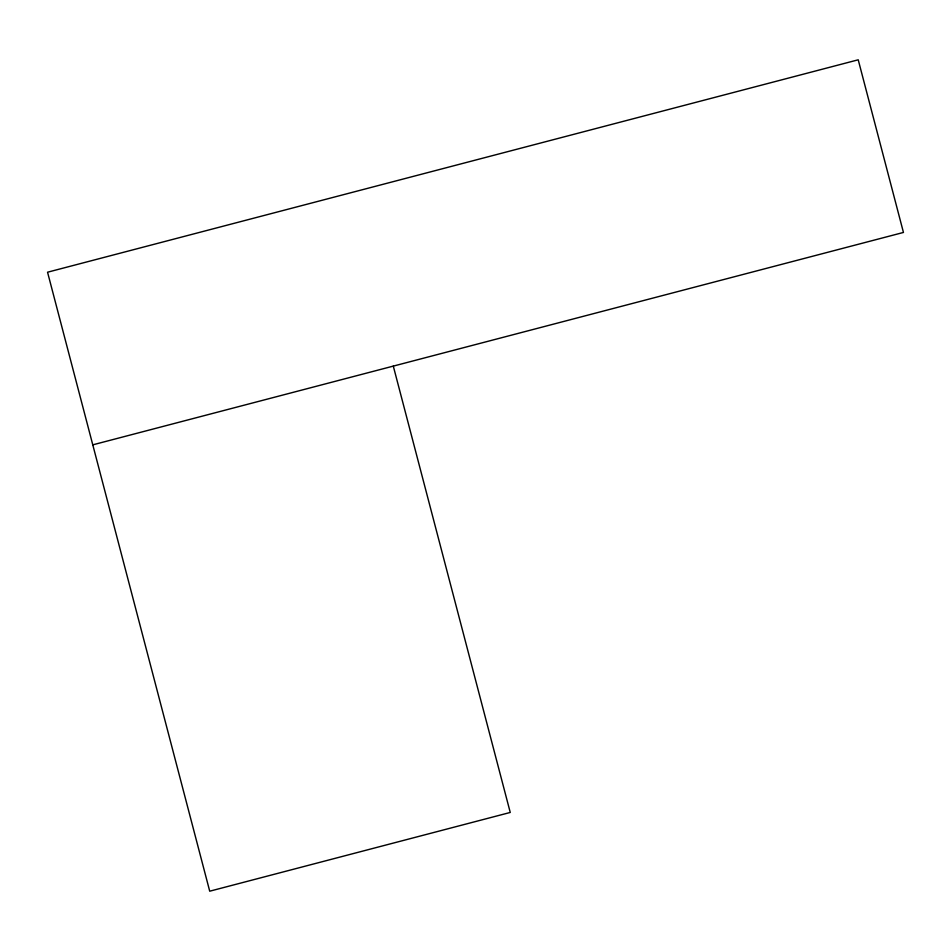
<?xml version="1.0" encoding="UTF-8"?>
<svg xmlns="http://www.w3.org/2000/svg" width="951" height="951" viewBox="0 0 951 951"><rect width="100%" height="100%" fill="white"/><g stroke="black" fill="none" stroke-linecap="round" stroke-linejoin="round"><path stroke-width="1.43" d="M92.782 444.842L903.45 232.448L858.218 59.806L47.55 272.212L209.719 891.194L510.247 812.451L393.298 366.111"/></g></svg>
